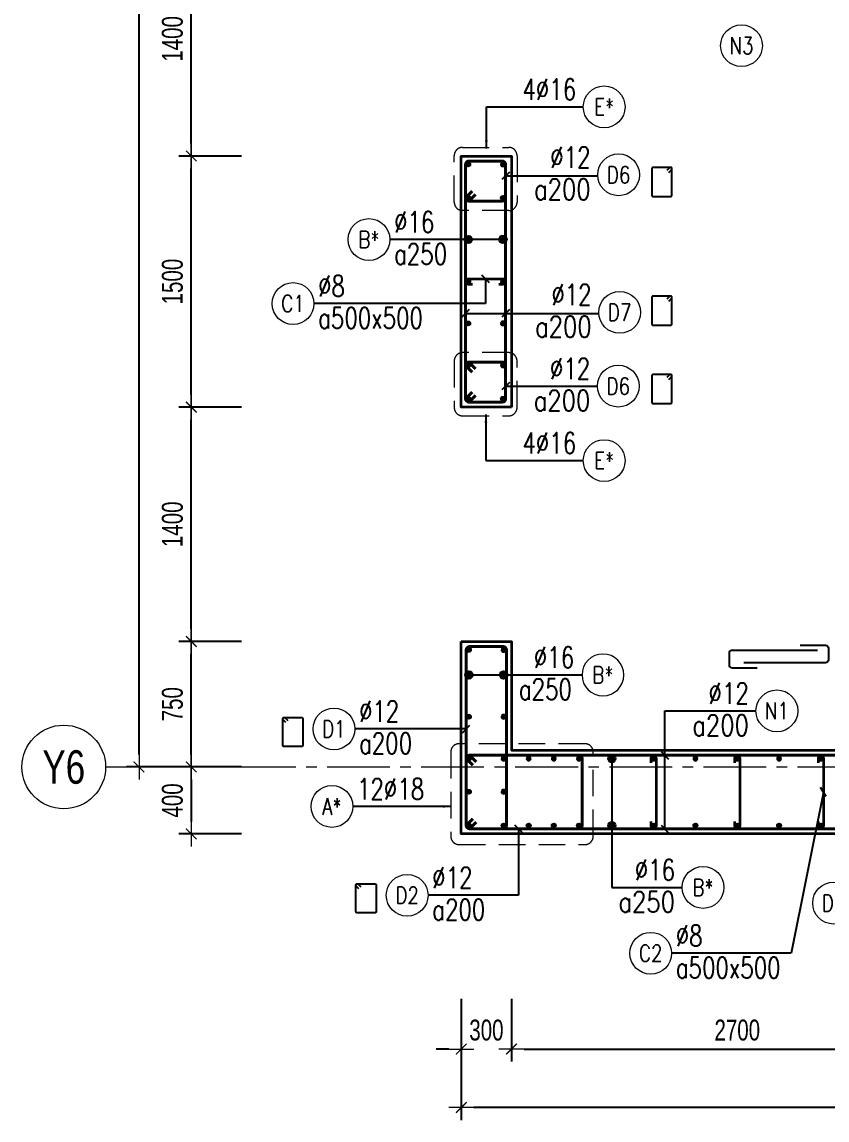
# Model space of a CAD drawing. Header units: millimetres. Extents: x 988833 to 1318015, y -9365 to 47591.
# Drawn here: x 1036714 to 1041528, y -1224 to 5337 of the extents above; entities that cross this region are included whole.
import ezdxf
from ezdxf.enums import TextEntityAlignment as Align

# ---------------------------------------------------------------- set-up
doc = ezdxf.new("R2010")
doc.units = ezdxf.units.MM
doc.header["$MEASUREMENT"] = 0
doc.linetypes.add('HIDDEN2', pattern=[4.7625, 3.175, -1.5875])
doc.linetypes.add('OF_Grid_1$0$CENTER2', pattern=[1.125, 0.75, -0.125, 0.125, -0.125])
doc.layers.get('0').update_dxf_attribs({"lineweight": 20})
doc.layers.get('Defpoints').update_dxf_attribs({"color": 151, "lineweight": 9})
for name, color, linetype, lineweight in [('KC-LEADER', 153, 'Continuous', 18), ('KC-THEP', 6, 'Continuous', 40), ('NDC_S_DIM', 1, 'Continuous', 15), ('NDC_S_HIDDEN', 8, 'HIDDEN2', 13), ('NDC_S_LEADER', 1, 'Continuous', 15), ('NDC_S_REBAR', 4, 'Continuous', 35), ('NDC_S_STIRRUP', 4, 'Continuous', 40), ('NDC_S_VN TEXT', 7, 'Continuous', 20), ('NDC_S_WALL', 6, 'Continuous', 35), ('OF_Grid_1$0$NDC_S_AXIS', 5, 'OF_Grid_1$0$CENTER2', 13), ('OF_Grid_1$0$NDC_S_SYMBOL', 1, 'Continuous', 15), ('OF_Grid_1$0$NDC_S_TEXT SYMBOL', 7, 'Continuous', 20)]:
    doc.layers.add(name, color=color, linetype=linetype, lineweight=lineweight)
doc.layers.add('Ligature', color=1, linetype='Continuous')
doc.styles.add('NDC_ARIAL', font='arial.ttf', dxfattribs={"width": 0.85})
doc.styles.add('NDC_DIM', font='', dxfattribs={"width": 0.75})
doc.styles.add('NDC_EN TXT', font='romans.shx', dxfattribs={"width": 0.8})
doc.styles.add('OF_Grid_1$0$NDC_ANNO', font='', dxfattribs={"width": 0.8})
doc.styles.get('NDC_DIM').set_extended_font_data('Dotum')
doc.styles.get('OF_Grid_1$0$NDC_ANNO').set_extended_font_data('Dotum')
doc.dimstyles.new('NDC_1-50', dxfattribs={"dimscale": 50, "dimtxt": 2.5, "dimasz": 1, "dimexe": 1.5, "dimexo": 0, "dimgap": 0.8, "dimtad": 1, "dimdec": 0, "dimdsep": 46, "dimtxsty": 'NDC_ARIAL', "dimblk": 'DIMMARK', "dimcen": 49999.938995, "dimdle": 1.5, "dimclrd": 1, "dimclre": 1, "dimclrt": 3, "dimadec": 0, "dimazin": 0, "dimtfac": 1, "dimtdec": 0, "dimtix": 1, "dimtmove": 2, "dimatfit": 3, "dimfxl": 1, "dimarcsym": 0})
doc.dimstyles.new('NDC_dim_30', dxfattribs={"dimscale": 30, "dimtxt": 2.5, "dimasz": 1.5, "dimexe": 1.5, "dimexo": 2.5, "dimgap": 1, "dimtad": 1, "dimdec": 0, "dimzin": 0, "dimdsep": 46, "dimtxsty": 'NDC_DIM', "dimblk": 'DIMMARK', "dimcen": 0.09, "dimdle": 1.2, "dimclrd": 1, "dimclre": 1, "dimclrt": 3, "dimadec": 0, "dimazin": 0, "dimtfac": 1, "dimtdec": 0, "dimtix": 1, "dimtofl": 0, "dimtmove": 0, "dimatfit": 3, "dimfxl": 6, "dimfxlon": 1, "dimtolj": 1, "dimtzin": 0, "dimarcsym": 0})
doc.dimstyles.new('NDC_dim_50', dxfattribs={"dimscale": 50, "dimtxt": 2.5, "dimasz": 1.5, "dimexe": 1.5, "dimexo": 2.5, "dimgap": 1, "dimtad": 1, "dimdec": 0, "dimzin": 0, "dimdsep": 46, "dimtxsty": 'NDC_DIM', "dimblk": 'DIMMARK', "dimcen": 0.09, "dimdle": 1.2, "dimclrd": 1, "dimclre": 1, "dimclrt": 3, "dimadec": 0, "dimazin": 0, "dimtfac": 1, "dimtdec": 0, "dimtix": 1, "dimtofl": 0, "dimtmove": 0, "dimatfit": 3, "dimfxl": 6, "dimfxlon": 1, "dimtolj": 1, "dimtzin": 0, "dimarcsym": 0})

# ---------------------------------------------------------------- blocks, each defined once
blk = doc.blocks.new('THEP')
at = {"layer": 'KC-LEADER', "color": 6}
blk.add_circle((0, 0), 14, dxfattribs=at)
at = {"layer": 'KC-THEP'}
for p, q in [((-14, 0), (14, 0)), ((9.9, 9.9), (-9.9, -9.9)), ((-9.9, 9.9), (9.9, -9.9)), ((0, 14), (0, -14))]:
    blk.add_line(p, q, dxfattribs=at)
blk = doc.blocks.new('*U11')
blk.add_circle((-2.5, 0), 2.5)
at = {"layer": 'NDC_S_VN TEXT', "color": 3, "style": 'NDC_EN TXT', "width": 0.75}
for tag, p in [('DK1', (0.5, 0.85)), ('KC1', (0.5, -2.97))]:
    blk.add_attdef(tag, p, '', height=2.5, dxfattribs=at)
at = {"layer": 'NDC_S_VN TEXT', "color": 7, "style": 'NDC_EN TXT', "width": 0.8}
blk.add_attdef('SH2', text='', height=2, dxfattribs=at).set_placement((-2.5, 0), align=Align.MIDDLE)
blk = doc.blocks.new('DIMMARK')
at = {"layer": 'NDC_S_DIM', "color": 1}
blk.add_line((-1.5, 0), (1, 0), dxfattribs=at)
at = {"layer": 'NDC_S_DIM', "color": 2, "const_width": 0.1}
blk.add_lwpolyline([(-0.424, -0.424), (0.424, 0.424)], dxfattribs=at)
blk = doc.blocks.new('*U13')
blk.add_circle((-2.5, 0), 2.5)
at = {"layer": 'NDC_S_VN TEXT', "color": 3, "style": 'NDC_EN TXT', "width": 0.75}
blk.add_attdef('DK1', (0.5, 0.85), '', height=2.5, dxfattribs=at)
at = {"layer": 'NDC_S_VN TEXT', "color": 7, "style": 'NDC_EN TXT', "width": 0.8}
blk.add_attdef('SH2', text='', height=2, dxfattribs=at).set_placement((-2.5, 0), align=Align.MIDDLE)
blk = doc.blocks.new('*U10')
blk.add_circle((2.5, 0), 2.5)
at = {"layer": 'NDC_S_VN TEXT', "color": 3, "style": 'NDC_EN TXT'}
for tag, width, p in [('DK2', 0.75, (-0.85, 0.85)), ('KC2', 0.8, (-0.85, -2.97))]:
    blk.add_attdef(tag, text='', height=2.5, dxfattribs=dict(at, width=width)).set_placement(p, align=Align.RIGHT)
at = {"layer": 'NDC_S_VN TEXT', "color": 7, "style": 'NDC_EN TXT', "width": 0.8}
blk.add_attdef('SH3', text='', height=2, dxfattribs=at).set_placement((2.5, 0), align=Align.MIDDLE)
blk = doc.blocks.new('*U12')
blk.add_circle((-2.5, 0), 2.5)
at = {"layer": 'NDC_S_VN TEXT', "color": 3, "style": 'NDC_EN TXT', "width": 0.75}
for tag, p in [('DK1', (0.5, 0.85)), ('KC1', (0.5, -2.97))]:
    blk.add_attdef(tag, p, '', height=2.5, dxfattribs=at)
at = {"layer": 'NDC_S_VN TEXT', "color": 7, "style": 'NDC_EN TXT', "width": 0.8}
blk.add_attdef('SH2', text='', height=2, dxfattribs=at).set_placement((-2.5, 0), align=Align.MIDDLE)
blk = doc.blocks.new('*U9')
blk.add_circle((2.5, 0), 2.5)
at = {"layer": 'NDC_S_VN TEXT', "color": 3, "style": 'NDC_EN TXT', "width": 0.75}
blk.add_attdef('DK2', text='', height=2.5, dxfattribs=at).set_placement((-0.85, 0.85), align=Align.RIGHT)
at = {"layer": 'NDC_S_VN TEXT', "color": 7, "style": 'NDC_EN TXT', "width": 0.8}
blk.add_attdef('SH3', text='', height=2, dxfattribs=at).set_placement((2.5, 0), align=Align.MIDDLE)
blk = doc.blocks.new('*D617')
at = {"layer": 'Defpoints', "color": 0, "transparency": 16777216}
for p in [(1039341.1, 485.6), (1046440.9, -336), (1039341.1, -1148.8)]:
    blk.add_point(p, dxfattribs=at)
at = {"layer": 'NDC_S_DIM', "color": 1, "lineweight": -2, "transparency": 16777216}
for p, q in [((1039341.1, -848.8), (1039341.1, -1223.8)), ((1046440.9, -848.8), (1046440.9, -1223.8)), ((1046365.9, -1148.8), (1039416.1, -1148.8))]:
    blk.add_line(p, q, dxfattribs=at)
at = {"layer": 'NDC_S_DIM', "color": 1, "lineweight": -2, "transparency": 16777216, "xscale": 75, "yscale": 75, "zscale": 75, "rotation": 180}
blk.add_blockref('DIMMARK', (1039341.1, -1148.8), dxfattribs=at)
at = {"layer": 'NDC_S_DIM', "color": 1, "lineweight": -2, "transparency": 16777216, "xscale": 75, "yscale": 75, "zscale": 75}
blk.add_blockref('DIMMARK', (1046440.9, -1148.8), dxfattribs=at)
at = {"layer": 'NDC_S_DIM', "color": 3, "transparency": 16777216, "insert": (1042891, -1036.2), "char_height": 125, "attachment_point": 5, "style": 'NDC_DIM'}
blk.add_mtext('\\A1;7100', dxfattribs=at)
blk = doc.blocks.new('*D618')
at = {"layer": 'Defpoints', "color": 0, "ltscale": 200, "transparency": 16777216}
for p in [(1039341.1, 485.6), (1039641.1, 485.6), (1039341.1, -799.6)]:
    blk.add_point(p, dxfattribs=at)
at = {"layer": 'NDC_S_DIM', "color": 1, "lineweight": -2, "ltscale": 200, "transparency": 16777216}
for p, q in [((1039341.1, -499.6), (1039341.1, -874.6)), ((1039641.1, -499.6), (1039641.1, -874.6)), ((1039266.1, -799.6), (1039191.1, -799.6)), ((1039716.1, -799.6), (1039791.1, -799.6))]:
    blk.add_line(p, q, dxfattribs=at)
at = {"layer": 'NDC_S_DIM', "color": 1, "lineweight": -2, "ltscale": 200, "transparency": 16777216, "xscale": 75, "yscale": 75, "zscale": 75}
blk.add_blockref('DIMMARK', (1039341.1, -799.6), dxfattribs=at)
at = {"layer": 'NDC_S_DIM', "color": 1, "lineweight": -2, "ltscale": 200, "transparency": 16777216, "xscale": 75, "yscale": 75, "zscale": 75, "rotation": 180}
blk.add_blockref('DIMMARK', (1039641.1, -799.6), dxfattribs=at)
at = {"layer": 'NDC_S_DIM', "color": 3, "ltscale": 200, "transparency": 16777216, "insert": (1039491.1, -687), "char_height": 125, "attachment_point": 5, "style": 'NDC_DIM'}
blk.add_mtext('\\A1;300', dxfattribs=at)
blk = doc.blocks.new('*U55')
at = {"layer": 'OF_Grid_1$0$NDC_S_SYMBOL'}
blk.add_line((5, 0), (9, 0), dxfattribs=at)
blk.add_circle((0, 0), 5, dxfattribs=at)
at = {"layer": 'OF_Grid_1$0$NDC_S_TEXT SYMBOL', "color": 7, "style": 'OF_Grid_1$0$NDC_ANNO', "width": 0.8}
blk.add_attdef('GRID', text='', height=4, rotation=270, dxfattribs=at).set_placement((0, 0), align=Align.MIDDLE)
blk = doc.blocks.new('*D624')
at = {"layer": 'Defpoints', "color": 0, "ltscale": 200, "transparency": 16777216}
for p in [(1039641.1, 885.6), (1037726.5, 485.6), (1039403.2, 485.6)]:
    blk.add_point(p, dxfattribs=at)
at = {"layer": 'NDC_S_DIM', "color": 1, "lineweight": -2, "ltscale": 200, "transparency": 16777216}
for p, q in [((1038026.5, 885.6), (1037651.5, 885.6)), ((1037726.5, 810.6), (1037726.5, 560.6)), ((1038026.5, 485.6), (1037651.5, 485.6))]:
    blk.add_line(p, q, dxfattribs=at)
at = {"layer": 'NDC_S_DIM', "color": 1, "lineweight": -2, "ltscale": 200, "transparency": 16777216, "xscale": 75, "yscale": 75, "zscale": 75}
for p, rotation in [((1037726.5, 885.6), 90), ((1037726.5, 485.6), 270)]:
    blk.add_blockref('DIMMARK', p, dxfattribs=dict(at, rotation=rotation))
at = {"layer": 'NDC_S_DIM', "color": 3, "ltscale": 200, "transparency": 16777216, "insert": (1037613.9, 685.6), "char_height": 125, "attachment_point": 5, "rotation": 90, "style": 'NDC_DIM'}
blk.add_mtext('\\A1;400', dxfattribs=at)
blk = doc.blocks.new('*D625')
at = {"layer": 'Defpoints', "color": 0, "ltscale": 200, "transparency": 16777216}
for p in [(1037413.9, 12485.6), (1039455, 12485.6), (1039455.1, 885.9)]:
    blk.add_point(p, dxfattribs=at)
at = {"layer": 'NDC_S_DIM', "color": 1, "lineweight": -2, "ltscale": 200, "transparency": 16777216}
for p, q in [((1037713.9, 12485.6), (1037338.9, 12485.6)), ((1037413.9, 960.9), (1037413.9, 12410.6)), ((1037713.9, 885.9), (1037338.9, 885.9))]:
    blk.add_line(p, q, dxfattribs=at)
at = {"layer": 'NDC_S_DIM', "color": 1, "lineweight": -2, "ltscale": 200, "transparency": 16777216, "xscale": 75, "yscale": 75, "zscale": 75}
for p, rotation in [((1037413.9, 12485.6), 90), ((1037413.9, 885.9), 270)]:
    blk.add_blockref('DIMMARK', p, dxfattribs=dict(at, rotation=rotation))
at = {"layer": 'NDC_S_DIM', "color": 3, "ltscale": 200, "transparency": 16777216, "insert": (1037301.3, 6685.7), "char_height": 125, "attachment_point": 5, "rotation": 90, "style": 'NDC_DIM'}
blk.add_mtext('\\A1;11600', dxfattribs=at)
blk = doc.blocks.new('*D604')
at = {"layer": 'Defpoints', "color": 0, "ltscale": 200, "transparency": 16777216}
for p in [(1042341.1, 985.6), (1039641.1, 485.6), (1042341.1, -799.6)]:
    blk.add_point(p, dxfattribs=at)
at = {"layer": 'NDC_S_DIM', "color": 1, "lineweight": -2, "ltscale": 200, "transparency": 16777216}
for p, q in [((1039641.1, -499.6), (1039641.1, -874.6)), ((1042341.1, -499.6), (1042341.1, -874.6)), ((1039716.1, -799.6), (1042266.1, -799.6))]:
    blk.add_line(p, q, dxfattribs=at)
at = {"layer": 'NDC_S_DIM', "color": 1, "lineweight": -2, "ltscale": 200, "transparency": 16777216, "xscale": 75, "yscale": 75, "zscale": 75, "rotation": 180}
blk.add_blockref('DIMMARK', (1039641.1, -799.6), dxfattribs=at)
at = {"layer": 'NDC_S_DIM', "color": 1, "lineweight": -2, "ltscale": 200, "transparency": 16777216, "xscale": 75, "yscale": 75, "zscale": 75}
blk.add_blockref('DIMMARK', (1042341.1, -799.6), dxfattribs=at)
at = {"layer": 'NDC_S_DIM', "color": 3, "ltscale": 200, "transparency": 16777216, "insert": (1040991.1, -687), "char_height": 125, "attachment_point": 5, "style": 'NDC_DIM'}
blk.add_mtext('\\A1;2700', dxfattribs=at)
blk = doc.blocks.new('*D586')
at = {"layer": 'Defpoints', "color": 0, "ltscale": 200, "transparency": 16777216}
for p in [(1037726.5, 1635.6), (1039641.1, 1635.6), (1039641.1, 885.6)]:
    blk.add_point(p, dxfattribs=at)
at = {"layer": 'NDC_S_DIM', "color": 1, "lineweight": -2, "ltscale": 200, "transparency": 16777216}
for p, q in [((1038026.5, 1635.6), (1037651.5, 1635.6)), ((1037726.5, 960.6), (1037726.5, 1560.6)), ((1038026.5, 885.6), (1037651.5, 885.6))]:
    blk.add_line(p, q, dxfattribs=at)
at = {"layer": 'NDC_S_DIM', "color": 1, "lineweight": -2, "ltscale": 200, "transparency": 16777216, "xscale": 75, "yscale": 75, "zscale": 75}
for p, rotation in [((1037726.5, 1635.6), 90), ((1037726.5, 885.6), 270)]:
    blk.add_blockref('DIMMARK', p, dxfattribs=dict(at, rotation=rotation))
at = {"layer": 'NDC_S_DIM', "color": 3, "ltscale": 200, "transparency": 16777216, "insert": (1037613.9, 1260.6), "char_height": 125, "attachment_point": 5, "rotation": 90, "style": 'NDC_DIM'}
blk.add_mtext('\\A1;750', dxfattribs=at)
blk = doc.blocks.new('*D587')
at = {"layer": 'Defpoints', "color": 0, "ltscale": 200, "transparency": 16777216}
for p in [(1037726.5, 3035.6), (1039397.2, 3035.6), (1039641.1, 1635.6)]:
    blk.add_point(p, dxfattribs=at)
at = {"layer": 'NDC_S_DIM', "color": 1, "lineweight": -2, "ltscale": 200, "transparency": 16777216}
for p, q in [((1038026.5, 3035.6), (1037651.5, 3035.6)), ((1037726.5, 1710.6), (1037726.5, 2960.6)), ((1038026.5, 1635.6), (1037651.5, 1635.6))]:
    blk.add_line(p, q, dxfattribs=at)
at = {"layer": 'NDC_S_DIM', "color": 1, "lineweight": -2, "ltscale": 200, "transparency": 16777216, "xscale": 75, "yscale": 75, "zscale": 75}
for p, rotation in [((1037726.5, 3035.6), 90), ((1037726.5, 1635.6), 270)]:
    blk.add_blockref('DIMMARK', p, dxfattribs=dict(at, rotation=rotation))
at = {"layer": 'NDC_S_DIM', "color": 3, "ltscale": 200, "transparency": 16777216, "insert": (1037613.9, 2335.6), "char_height": 125, "attachment_point": 5, "rotation": 90, "style": 'NDC_DIM'}
blk.add_mtext('\\A1;1400', dxfattribs=at)
blk = doc.blocks.new('*D588')
at = {"layer": 'Defpoints', "color": 0, "ltscale": 200, "transparency": 16777216}
for p in [(1037726.5, 4535.6), (1039491.1, 4535.6), (1039397.2, 3035.6)]:
    blk.add_point(p, dxfattribs=at)
at = {"layer": 'NDC_S_DIM', "color": 1, "lineweight": -2, "ltscale": 200, "transparency": 16777216}
for p, q in [((1038026.5, 4535.6), (1037651.5, 4535.6)), ((1037726.5, 3110.6), (1037726.5, 4460.6)), ((1038026.5, 3035.6), (1037651.5, 3035.6))]:
    blk.add_line(p, q, dxfattribs=at)
at = {"layer": 'NDC_S_DIM', "color": 1, "lineweight": -2, "ltscale": 200, "transparency": 16777216, "xscale": 75, "yscale": 75, "zscale": 75}
for p, rotation in [((1037726.5, 4535.6), 90), ((1037726.5, 3035.6), 270)]:
    blk.add_blockref('DIMMARK', p, dxfattribs=dict(at, rotation=rotation))
at = {"layer": 'NDC_S_DIM', "color": 3, "ltscale": 200, "transparency": 16777216, "insert": (1037613.9, 3785.6), "char_height": 125, "attachment_point": 5, "rotation": 90, "style": 'NDC_DIM'}
blk.add_mtext('\\A1;1500', dxfattribs=at)
blk = doc.blocks.new('*D589')
at = {"layer": 'Defpoints', "color": 0, "ltscale": 200, "transparency": 16777216}
for p in [(1037726.5, 5935.6), (1039491.1, 5935.6), (1039491.1, 4535.6)]:
    blk.add_point(p, dxfattribs=at)
at = {"layer": 'NDC_S_DIM', "color": 1, "lineweight": -2, "ltscale": 200, "transparency": 16777216}
for p, q in [((1038026.5, 5935.6), (1037651.5, 5935.6)), ((1037726.5, 4610.6), (1037726.5, 5860.6)), ((1038026.5, 4535.6), (1037651.5, 4535.6))]:
    blk.add_line(p, q, dxfattribs=at)
at = {"layer": 'NDC_S_DIM', "color": 1, "lineweight": -2, "ltscale": 200, "transparency": 16777216, "xscale": 75, "yscale": 75, "zscale": 75}
for p, rotation in [((1037726.5, 5935.6), 90), ((1037726.5, 4535.6), 270)]:
    blk.add_blockref('DIMMARK', p, dxfattribs=dict(at, rotation=rotation))
at = {"layer": 'NDC_S_DIM', "color": 3, "ltscale": 200, "transparency": 16777216, "insert": (1037613.9, 5235.6), "char_height": 125, "attachment_point": 5, "rotation": 90, "style": 'NDC_DIM'}
blk.add_mtext('\\A1;1400', dxfattribs=at)

msp = doc.modelspace()

# ---------------------------------------------------------------- linework, layer by layer
msp.add_circle((1041016.4, 5195), 125)
at = {"layer": 'Ligature'}
for points in [[(1040582.3, 4437.8), (1040598.2, 4453.8, 0.668179), (1040592.5, 4467.7), (1040487.8, 4467.7, 0.414214), (1040479.7, 4459.6), (1040479.7, 4302.4, 0.414214), (1040487.8, 4294.3), (1040592.5, 4294.3, 0.414214), (1040600.6, 4302.4), (1040600.6, 4459.6, 0.668179), (1040586.7, 4465.3), (1040570.7, 4449.4)], [(1040582.2, 3668.7), (1040598.2, 3684.6, 0.668179), (1040592.4, 3698.6), (1040487.8, 3698.6, 0.414214), (1040479.6, 3690.4), (1040479.6, 3533.3, 0.414214), (1040487.8, 3525.1), (1040592.4, 3525.1, 0.414214), (1040600.6, 3533.3), (1040600.6, 3690.4, 0.668179), (1040586.7, 3696.2), (1040570.7, 3680.2)], [(1040582.2, 3200.1), (1040598.2, 3216.1, 0.668179), (1040592.4, 3230), (1040487.8, 3230, 0.414214), (1040479.6, 3221.8), (1040479.6, 3064.7, 0.414214), (1040487.8, 3056.6), (1040592.4, 3056.6, 0.414214), (1040600.6, 3064.7), (1040600.6, 3221.8, 0.668179), (1040586.7, 3227.6), (1040570.7, 3211.6)], [(1038291.4, 1151.6), (1038275.5, 1167.6, -0.668179), (1038281.2, 1181.6), (1038385.9, 1181.6, -0.414214), (1038394, 1173.4), (1038394, 1016.3, -0.414214), (1038385.9, 1008.1), (1038281.2, 1008.1, -0.414214), (1038273.1, 1016.3), (1038273.1, 1173.4, -0.668179), (1038287, 1179.2), (1038303, 1163.2)], [(1038729.2, 158), (1038713.3, 174, -0.668179), (1038719, 188), (1038823.7, 188, -0.414214), (1038831.8, 179.8), (1038831.8, 22.7, -0.414214), (1038823.7, 14.5), (1038719, 14.5, -0.414214), (1038710.9, 22.7), (1038710.9, 179.8, -0.668179), (1038724.8, 185.6), (1038740.8, 169.6)]]:
    msp.add_lwpolyline(points, format="xyb", dxfattribs=at)
at = {"layer": 'Ligature', "elevation": 0}
for points in [[(1041471.5, 1582.5), (1040959.8, 1582.5, 0.414214), (1040942.2, 1564.9), (1040942.2, 1495.7, 0.414214), (1040959.8, 1478.1), (1041110, 1478.1)], [(1041367.9, 1612.5), (1041518.1, 1612.5, -0.414214), (1041535.7, 1594.9), (1041535.7, 1525.8, -0.414214), (1041518.1, 1508.2), (1041029.9, 1508.2)]]:
    msp.add_lwpolyline(points, format="xyb", dxfattribs=at)
at = {"layer": 'NDC_S_HIDDEN', "ltscale": 50}
for points in [[(1039348.6, 4587.7), (1039624.4, 4587.7, -0.414214), (1039674.4, 4537.7), (1039674.4, 4260.1, -0.414214), (1039624.4, 4210.1), (1039348.6, 4210.1, -0.414214), (1039298.6, 4260.1), (1039298.6, 4537.7, -0.414214)], [(1039348.6, 2983.6), (1039624.4, 2983.6, 0.414214), (1039674.4, 3033.6), (1039674.4, 3311.1, 0.414214), (1039624.4, 3361.1), (1039348.6, 3361.1, 0.414214), (1039298.6, 3311.1), (1039298.6, 3033.6, 0.414214)], [(1039327.9, 422.2), (1040080.1, 422.2, 0.414214), (1040130.1, 472.2), (1040130.1, 974.7, 0.414214), (1040080.1, 1024.7), (1039327.9, 1024.7, 0.414214), (1039277.9, 974.7), (1039277.9, 472.2, 0.414214)]]:
    msp.add_lwpolyline(points, format="xyb", close=True, dxfattribs=at)
at = {"layer": 'NDC_S_REBAR'}
for points in [[(1039564.7, 3770.6), (1039589.7, 3770.6, 1), (1039589.7, 3800.6), (1039382.7, 3800.6, 1), (1039382.7, 3770.6), (1039407.7, 3770.6)], [(1040475.9, 910.6), (1040475.9, 935.6, -1), (1040505.9, 935.6), (1040505.9, 535.6, -1), (1040475.9, 535.6), (1040475.9, 560.6)], [(1040975.9, 910.6), (1040975.9, 935.6, -1), (1041005.9, 935.6), (1041005.9, 535.6, -1), (1040975.9, 535.6), (1040975.9, 560.6)], [(1041475.9, 910.6), (1041475.9, 935.6, -1), (1041505.9, 935.6), (1041505.9, 535.6, -1), (1041475.9, 535.6), (1041475.9, 560.6)]]:
    msp.add_lwpolyline(points, format="xyb", dxfattribs=at)
at = {"layer": 'NDC_S_STIRRUP'}
for points in [[(1039406.2, 3125.6), (1039366.2, 3085.6, 0.414214), (1039386.2, 3065.6), (1039586.2, 3065.6, 0.414214), (1039606.2, 3085.6), (1039606.2, 4485.6, 0.414214), (1039586.2, 4505.6), (1039386.2, 4505.6, 0.414214), (1039366.2, 4485.6), (1039366.2, 3085.6, 0.414214), (1039386.2, 3065.6), (1039426.2, 3105.6)], [(1039406.2, 4326.1), (1039366.2, 4286.1, 0.414214), (1039386.2, 4266.1), (1039586.2, 4266.1, 0.414214), (1039606.2, 4286.1), (1039606.2, 4485.6, 0.414214), (1039586.2, 4505.6), (1039386.2, 4505.6, 0.414214), (1039366.2, 4485.6), (1039366.2, 4286.1, 0.414214), (1039386.2, 4266.1), (1039426.2, 4306.1)], [(1039406.2, 3245.1), (1039366.2, 3285.1, -0.414214), (1039386.2, 3305.1), (1039586.2, 3305.1, -0.414214), (1039606.2, 3285.1), (1039606.2, 3085.6, -0.414214), (1039586.2, 3065.6), (1039386.2, 3065.6, -0.414214), (1039366.2, 3085.6), (1039366.2, 3285.1, -0.414214), (1039386.2, 3305.1), (1039426.2, 3265.1)], [(1039410.3, 575.6), (1039370.3, 535.6, 0.414214), (1039390.3, 515.6), (1039590.3, 515.6, 0.414214), (1039610.3, 535.6), (1039610.3, 1585.6, 0.414214), (1039590.3, 1605.6), (1039390.3, 1605.6, 0.414214), (1039370.3, 1585.6), (1039370.3, 535.6, 0.414214), (1039390.3, 515.6), (1039430.3, 555.6)], [(1044000.3, 915.6), (1044040.3, 955.6, -0.414214), (1044060.3, 935.6), (1044060.3, 535.6, -0.414214), (1044040.3, 515.6), (1039390.3, 515.6, -0.414214), (1039370.3, 535.6), (1039370.3, 935.6, -0.414214), (1039390.3, 955.6), (1044040.3, 955.6, -0.414214), (1044060.3, 935.6), (1044020.3, 895.6)], [(1039430.3, 915.6), (1039390.3, 955.6, 0.414214), (1039370.3, 935.6), (1039370.3, 535.6, 0.414214), (1039390.3, 515.6), (1040043.8, 515.6, 0.414214), (1040063.8, 535.6), (1040063.8, 935.6, 0.414214), (1040043.8, 955.6), (1039390.3, 955.6, 0.414214), (1039370.3, 935.6), (1039410.3, 895.6)]]:
    msp.add_lwpolyline(points, format="xyb", dxfattribs=at)
at = {"layer": 'NDC_S_WALL'}
for points in [[(1039340.9, 1635.6), (1039640.9, 1635.6), (1039640.9, 985.6), (1039640.9, 985.6), (1042340.9, 985.6), (1042340.9, 12385.6)], [(1042640.9, 9885.6), (1042640.9, 2835.6), (1042640.9, 2835.6), (1044040.9, 2835.6), (1044040.9, 2535.6), (1042640.9, 2535.6), (1042640.9, 2535.6), (1042640.9, 985.6), (1044040.9, 985.6), (1044040.9, 985.6), (1044040.9, 485.6), (1044040.9, 485.6), (1039340.9, 485.6), (1039340.9, 485.6), (1039340.9, 1635.6)], [(1039640.9, 3035.6), (1039340.9, 3035.6), (1039340.9, 4535.6), (1039640.9, 4535.6), (1039640.9, 3035.6)]]:
    msp.add_lwpolyline(points, dxfattribs=at)
at = {"layer": 'OF_Grid_1$0$NDC_S_AXIS', "ltscale": 500}
msp.add_line((1037413.9, 885.6), (1053264.2, 885.6), dxfattribs=at)

# ---------------------------------------------------------------- block references
at = {"layer": 'KC-THEP'}
for p, rotation in [((1039382.7, 4485.6), 189.6685644363809), ((1039589.7, 4285.6), 9.668564436380926), ((1039382.7, 4035.6), 189.6685644363809), ((1039382.7, 3785.6), 189.6685644363809), ((1039382.7, 3535.6), 189.6685644363809), ((1039382.7, 3285.6), 189.6685644363809), ((1039589.7, 3085.6), 9.668564436380946), ((1039386.8, 1584.8), 189.6685644363809), ((1039386.8, 1435.6), 189.6685644363809), ((1039386.8, 1185.6), 189.6685644363809), ((1039386.8, 935.6), 189.6685644363809), ((1039386.8, 737.2), 189.6685644363809), ((1039593.8, 535.6), 9.66856443638095), ((1039743.8, 535.6), 9.66856443638095), ((1039893.8, 535.6), 9.66856443638095), ((1040043.8, 535.6), 9.66856443638095), ((1040240.9, 535.6), 9.668564436380946), ((1040490.9, 535.6), 9.668564436380946), ((1040740.9, 535.6), 9.668564436380946), ((1040990.9, 535.6), 9.668564436380946), ((1041240.9, 535.6), 9.668564436380946), ((1041490.9, 535.6), 9.668564436380946)]:
    msp.add_blockref('THEP', p, dxfattribs=dict(at, rotation=rotation))
at = {"layer": 'KC-THEP', "xscale": -1}
for p, rotation in [((1039589.7, 4485.6), 170.331435563619), ((1039382.7, 4285.6), 350.3314355636191), ((1039589.7, 4035.6), 170.331435563619), ((1039589.7, 3785.6), 170.331435563619), ((1039589.7, 3535.6), 170.331435563619), ((1039589.7, 3285.6), 170.331435563619), ((1039382.7, 3085.6), 350.3314355636191), ((1039593.8, 1584.8), 170.331435563619), ((1039593.8, 1435.6), 170.331435563619), ((1039593.8, 1185.6), 170.331435563619), ((1039593.8, 935.6), 170.331435563619), ((1039743.8, 935.6), 170.331435563619), ((1039893.8, 935.6), 170.331435563619), ((1040043.8, 935.6), 170.331435563619), ((1040240.9, 935.6), 170.331435563619), ((1040490.9, 935.6), 170.331435563619), ((1040740.9, 935.6), 170.331435563619), ((1040990.9, 935.6), 170.331435563619), ((1041240.9, 935.6), 170.331435563619), ((1041490.9, 935.6), 170.331435563619), ((1039593.8, 737.2), 170.331435563619), ((1039386.8, 535.6), 350.3314355636191)]:
    msp.add_blockref('THEP', p, dxfattribs=dict(at, rotation=rotation))
at = {"layer": 'NDC_S_VN TEXT', "xscale": 50, "yscale": 50, "zscale": 50}
for name, p, values in [('*U9', (1040070.1, 4829.2), {'SH3': 'E*', 'DK2': '4%%c16'}), ('*U10', (1040156.4, 4423.5), {'SH3': 'D6', 'DK2': '%%c12', 'KC2': 'a200'}), ('*U11', (1038913.8, 4036.8), {'SH2': 'B*', 'DK1': '%%C16', 'KC1': 'a250'}), ('*U11', (1038459.8, 3654.3), {'SH2': 'C1', 'DK1': '%%c8', 'KC1': 'a500x500'}), ('*U10', (1040162.9, 3601.8), {'SH3': 'D7', 'DK2': '%%c12', 'KC2': 'a200'}), ('*U10', (1040154.5, 3161.1), {'SH3': 'D6', 'DK2': '%%c12', 'KC2': 'a200'}), ('*U9', (1040070.1, 2716.1), {'SH3': 'E*', 'DK2': '4%%c16'}), ('*U10', (1041102.9, 1220.9), {'SH3': 'N1', 'DK2': '%%C12', 'KC2': 'a200'}), ('*U11', (1038704.4, 1112.7), {'SH2': 'D1', 'DK1': '%%C12', 'KC1': 'a200'}), ('*U13', (1038692.5, 649.8), {'SH2': 'A*', 'DK1': '12%%C18'}), ('*U10', (1040661.5, 165.9), {'SH3': 'B*', 'DK2': '%%C16', 'KC2': 'a250'}), ('*U11', (1039142.2, 119), {'SH2': 'D2', 'DK1': '%%C12', 'KC1': 'a200'}), ('*U11', (1041691.9, 72.4), {'SH2': 'D2', 'DK1': '%%C12', 'KC1': 'a200'}), ('*U12', (1040598.5, -227.4), {'SH2': 'C2', 'DK1': '%%c8', 'KC1': 'a500x500'})]:
    msp.add_blockref(name, p, dxfattribs=at).add_auto_attribs(values)
at = {"layer": 'NDC_S_VN TEXT'}
ref = msp.add_blockref('*U11', (1040062.7, 1435.6), dxfattribs=dict(at, xscale=-50, yscale=50, zscale=50))
ref.add_attrib('SH2', 'B*', dxfattribs={"color": 7, "height": 100, "style": 'NDC_EN TXT', "width": 0.8}).set_placement((1040187.7, 1435.6), align=Align.MIDDLE)
ref.add_attrib('DK1', '%%C16', (1039774.4, 1477.9), dxfattribs={"color": 3, "height": 125, "style": 'NDC_EN TXT', "width": 0.75})
ref.add_attrib('KC1', 'a250', (1039685.1, 1287), dxfattribs={"color": 3, "height": 125, "style": 'NDC_EN TXT', "width": 0.75})
at = {"layer": 'OF_Grid_1$0$NDC_S_AXIS'}
ref = msp.add_blockref('*U55', (1036963.9, 885.6), dxfattribs=dict(at, xscale=50, yscale=50, zscale=50))
ref.add_attrib('GRID', 'Y6', dxfattribs={"layer": 'OF_Grid_1$0$NDC_S_TEXT SYMBOL', "color": 7, "height": 200, "style": 'OF_Grid_1$0$NDC_ANNO', "width": 0.8}).set_placement((1036963.9, 885.6), align=Align.MIDDLE)

# ---------------------------------------------------------------- texts
at = {"layer": 'NDC_S_VN TEXT', "color": 7, "style": 'NDC_EN TXT', "width": 0.8}
msp.add_attdef('N3', text='3', height=100, dxfattribs=at).set_placement((1041016.4, 5195), align=Align.MIDDLE)

# ---------------------------------------------------------------- dimensions: what is measured, and where the dimension line sits
at = {"layer": 'NDC_S_DIM', "ltscale": 200}
for base, p1, p2, angle, picture, middle in [((1037413.9, 12485.6), (1039455.1, 885.9), (1039455, 12485.6), 90, '*D625', (1037301.3, 6685.7)), ((1037726.5, 5935.6), (1039491.1, 4535.6), (1039491.1, 5935.6), 90, '*D589', (1037613.9, 5235.6)), ((1037726.5, 4535.6), (1039397.2, 3035.6), (1039491.1, 4535.6), 90, '*D588', (1037613.9, 3785.6)), ((1037726.5, 3035.6), (1039641.1, 1635.6), (1039397.2, 3035.6), 90, '*D587', (1037613.9, 2335.6)), ((1037726.5, 1635.6), (1039641.1, 885.6), (1039641.1, 1635.6), 90, '*D586', (1037613.9, 1260.6)), ((1042341.1, -799.6), (1039641.1, 485.6), (1042341.1, 985.6), 180, '*D604', (1040991.1, -687)), ((1039341.1, -799.6), (1039641.1, 485.6), (1039341.1, 485.6), 180, '*D618', (1039491.1, -687))]:
    dim = msp.add_linear_dim(base=base, p1=p1, p2=p2, angle=angle, dimstyle='NDC_dim_50', override={"dimtmove": 1}, dxfattribs=at)
    dim.commit()
    dim.dimension.update_dxf_attribs({"geometry": picture, "text_midpoint": middle})
dim = msp.add_linear_dim(base=(1037726.5, 485.6), p1=(1039641.1, 885.6), p2=(1039403.2, 485.6), angle=90, dimstyle='NDC_dim_50', override={"dimtmove": 1}, dxfattribs=at)
dim.commit()
dim.dimension.update_dxf_attribs({"geometry": '*D624', "text_midpoint": (1037726.5, 685.6), "dimtype": 160})
at = {"layer": 'NDC_S_DIM'}
dim = msp.add_linear_dim(base=(1039341.1, -1148.8), p1=(1046440.9, -336), p2=(1039341.1, 485.6), angle=180, dimstyle='NDC_dim_50', override={"dimtmove": 1}, dxfattribs=at)
dim.commit()
dim.dimension.update_dxf_attribs({"geometry": '*D617', "text_midpoint": (1042891, -1036.2)})

# ---------------------------------------------------------------- leaders
at = {"layer": 'NDC_S_LEADER'}
for points, dimstyle, override in [([(1039490.8, 4580.3), (1039490.8, 4829.2), (1040072.4, 4829.2)], 'NDC_1-50', {"dimgap": 0.8, "dimtad": 0}), ([(1039606.2, 4417.2), (1040156.6, 4417.2)], 'NDC_dim_30', {"dimtad": 0, "dimldrblk": 'Oblique'}), ([(1039590, 4037.3), (1038913.8, 4036.8)], 'NDC_dim_30', {"dimtad": 0, "dimldrblk": 'Origin'}), ([(1039382.5, 4037.1), (1038913.8, 4036.8)], 'NDC_dim_30', {"dimtad": 0, "dimldrblk": 'Origin'}), ([(1039486.2, 3800.6), (1039486.2, 3654.6), (1038459.8, 3654.4)], 'NDC_dim_30', {"dimtad": 0, "dimldrblk": 'Oblique'}), ([(1039366.2, 3595.4), (1040163.1, 3595.4)], 'NDC_dim_30', {"dimtad": 0, "dimldrblk": 'Oblique'}), ([(1039606.2, 3595.4), (1040163.1, 3595.4)], 'NDC_dim_30', {"dimtad": 0, "dimldrblk": 'Oblique'}), ([(1039606.2, 3161.1), (1040156.5, 3161.1)], 'NDC_dim_30', {"dimtad": 0, "dimldrblk": 'Oblique'}), ([(1039488.3, 2992.1), (1039488.3, 2716.1), (1040069.9, 2716.1)], 'NDC_1-50', {"dimgap": 0.8, "dimtad": 0}), ([(1039386.8, 1435.6), (1040062.7, 1435.6)], 'NDC_dim_30', {"dimtad": 0, "dimldrblk": 'Origin'}), ([(1039593.8, 1435.6), (1040062.7, 1435.6)], 'NDC_dim_30', {"dimtad": 0, "dimldrblk": 'Origin'}), ([(1040558.1, 515.6), (1040558.1, 1220.7), (1041102.9, 1220.7)], 'NDC_dim_30', {"dimtad": 0, "dimldrblk": 'Oblique'}), ([(1040558.1, 955.6), (1040558.1, 1220.7), (1041102.9, 1220.7)], 'NDC_dim_30', {"dimtad": 0, "dimldrblk": 'Oblique'}), ([(1039370.3, 1112.7), (1038702.3, 1112.7)], 'NDC_dim_30', {"dimtad": 0, "dimldrblk": 'Oblique'}), ([(1040240.9, 935.6), (1040240.9, 165.7), (1040661.5, 165.7)], 'NDC_dim_30', {"dimgap": 1, "dimtad": 0, "dimldrblk": 'Origin'}), ([(1041505.9, 735.6), (1041313.8, -227.4), (1040598.5, -227.4)], 'NDC_dim_30', {"dimtad": 0, "dimldrblk": 'Oblique'}), ([(1039683.8, 515.6), (1039683.8, 119), (1039142.2, 119)], 'NDC_dim_30', {"dimgap": 1, "dimtad": 0, "dimldrblk": 'Oblique'}), ([(1040240.9, 535.6), (1040240.9, 165.7), (1040661.5, 165.7)], 'NDC_dim_30', {"dimgap": 1, "dimtad": 0, "dimldrblk": 'Origin'})]:
    msp.add_leader(points, dimstyle=dimstyle, override=override, dxfattribs=at)
msp.add_leader([(1039280.7, 649.8), (1038692.5, 649.8)], dimstyle='NDC_1-50', dxfattribs=at)

doc.saveas('drawing.dxf')
